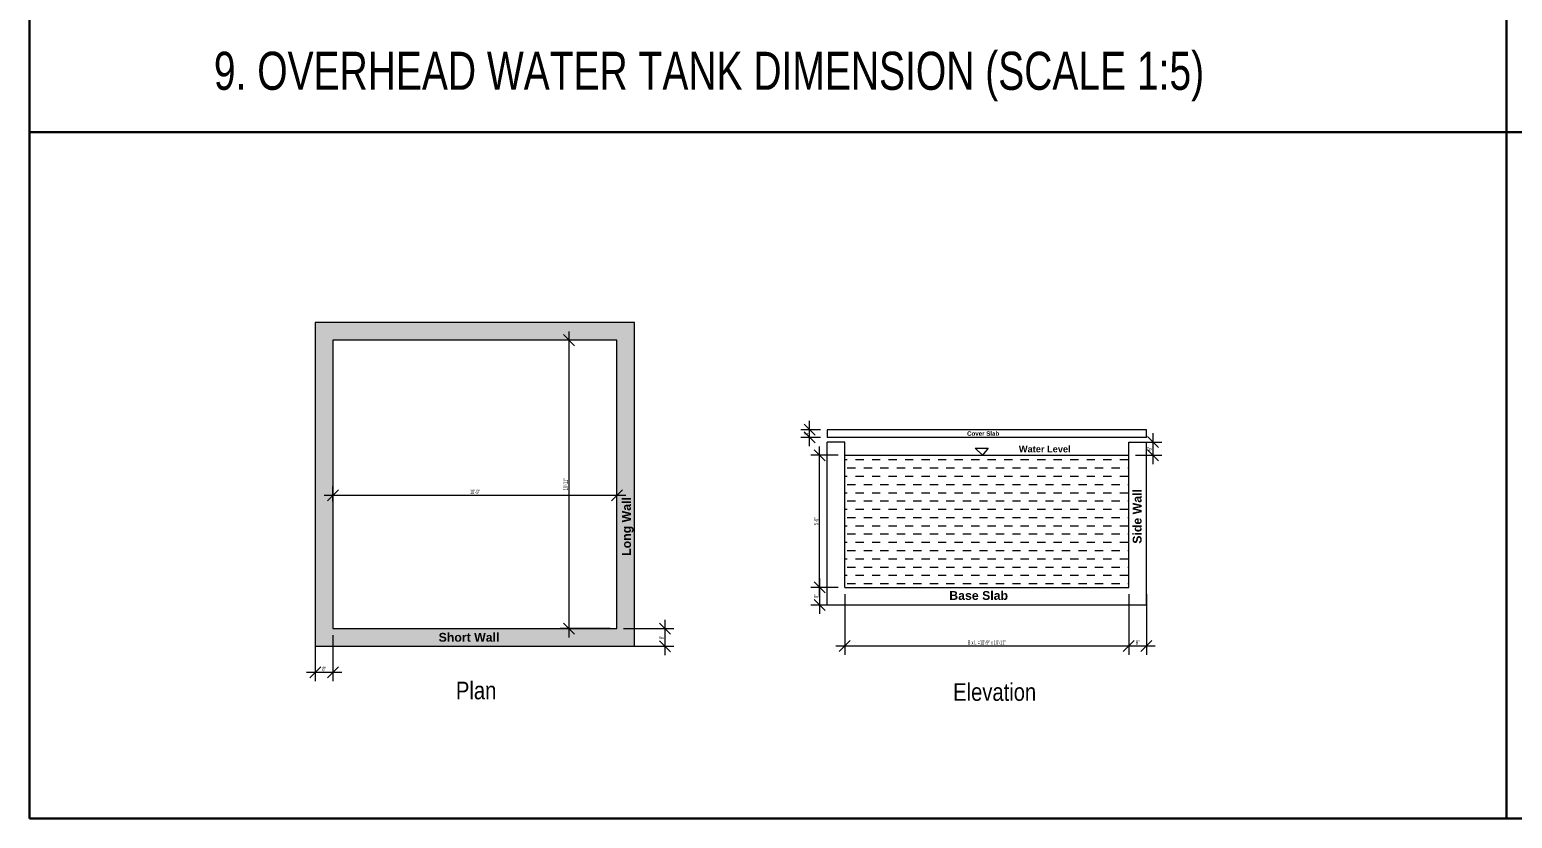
# Model space of a CAD drawing. Header units: inches. Extents: x 283072 to 301462, y 26630 to 62925.
# Drawn here: x 290408 to 293775, y 26630 to 28420 of the extents above; entities that cross this region are included whole.
import ezdxf
from ezdxf.enums import TextEntityAlignment as Align

# ---------------------------------------------------------------- set-up
doc = ezdxf.new("R2010")
doc.units = ezdxf.units.IN
doc.header["$MEASUREMENT"] = 0
doc.header["$PDMODE"] = 2
doc.layers.get('0').update_dxf_attribs({"lineweight": 5})
for name, color, linetype, lineweight in [('Dimension.', 7, 'Continuous', 5), ('Text', 7, 'Continuous', 18), ('Text Room name', 4, 'Continuous', 13), ('Text-Line', 7, 'Continuous', 18), ('Water Tank', 11, 'Continuous', 5)]:
    doc.layers.add(name, color=color, linetype=linetype, lineweight=lineweight)
doc.styles.add('GENERATED_STYLE_2', font='arialbd.ttf')
doc.styles.add('ltcnbt', font='swisscl.ttf', dxfattribs={"width": 0.7, "height": 10})
doc.styles.add('S_Swis721 LtCn BT', font='swisscl.ttf')
doc.styles.get("Standard").update_dxf_attribs({"font": 'ARIALN.TTF'})
doc.dimstyles.new('Copy of SCALE-50', dxfattribs={"dimscale": 5, "dimtxt": 10, "dimasz": 5, "dimexe": 4, "dimexo": 3, "dimgap": 0.5, "dimtad": 1, "dimdec": 0, "dimlfac": 0.2, "dimzin": 3, "dimdsep": 46, "dimlunit": 4, "dimtxsty": 'ltcnbt', "dimblk": 'OBLIQUE', "dimcen": 0.09375, "dimdle": 4, "dimclrd": 252, "dimclre": 252, "dimclrt": 7, "dimadec": 0, "dimazin": 0, "dimtfac": 1, "dimtdec": 0, "dimtofl": 0, "dimtmove": 1, "dimatfit": 3, "dimfxl": 3, "dimtolj": 1, "dimtzin": 0, "dimlwd": 15, "dimlwe": 15, "dimarcsym": 0})

# ---------------------------------------------------------------- blocks, each defined once
blk = doc.blocks.new('_Oblique')
at = {"color": 0, "linetype": 'ByBlock', "lineweight": -2}
blk.add_line((-0.5, -0.5), (0.5, 0.5), dxfattribs=at)
blk = doc.blocks.new('*D468')
at = {"layer": 'Defpoints', "color": 0, "linetype": 'ByBlock', "lineweight": 30, "ltscale": 200, "transparency": 16777216}
for p in [(291056.5, 27060.4), (291096.5, 27060.4), (291056.5, 26961)]:
    blk.add_point(p, dxfattribs=at)
at = {"layer": 'Dimension.', "color": 252, "lineweight": 15, "ltscale": 200, "transparency": 16777216}
for p, q in [((291056.5, 27045.4), (291056.5, 26941)), ((291096.5, 27045.4), (291096.5, 26941)), ((291116.5, 26961), (291036.5, 26961))]:
    blk.add_line(p, q, dxfattribs=at)
at = {"layer": 'Dimension.', "color": 252, "linetype": 'ByBlock', "lineweight": 15, "ltscale": 200, "transparency": 16777216, "xscale": 25, "yscale": 25, "zscale": 25, "rotation": 180}
blk.add_blockref('_Oblique', (291056.5, 26961), dxfattribs=at)
at = {"layer": 'Dimension.', "color": 252, "linetype": 'ByBlock', "lineweight": 15, "ltscale": 200, "transparency": 16777216, "xscale": 25, "yscale": 25, "zscale": 25}
blk.add_blockref('_Oblique', (291096.5, 26961), dxfattribs=at)
at = {"layer": 'Dimension.', "color": 7, "linetype": 'ByBlock', "lineweight": 15, "ltscale": 200, "transparency": 16777216, "insert": (291076.5, 26968.6), "char_height": 10, "attachment_point": 5, "style": 'ltcnbt'}
blk.add_mtext('\\A1;8"', dxfattribs=at)
blk = doc.blocks.new('*D469')
at = {"layer": 'Defpoints', "color": 0, "linetype": 'ByBlock', "lineweight": 30, "ltscale": 200, "transparency": 16777216}
for p in [(291741.5, 27363.3), (291096.5, 27333.8), (291741.5, 27333.8)]:
    blk.add_point(p, dxfattribs=at)
at = {"layer": 'Dimension.', "color": 252, "lineweight": 15, "ltscale": 200, "transparency": 16777216}
for p, q in [((291096.5, 27348.8), (291096.5, 27383.3)), ((291741.5, 27348.8), (291741.5, 27383.3)), ((291076.5, 27363.3), (291761.5, 27363.3))]:
    blk.add_line(p, q, dxfattribs=at)
at = {"layer": 'Dimension.', "color": 252, "linetype": 'ByBlock', "lineweight": 15, "ltscale": 200, "transparency": 16777216, "xscale": 25, "yscale": 25, "zscale": 25, "rotation": 180}
blk.add_blockref('_Oblique', (291096.5, 27363.3), dxfattribs=at)
at = {"layer": 'Dimension.', "color": 252, "linetype": 'ByBlock', "lineweight": 15, "ltscale": 200, "transparency": 16777216, "xscale": 25, "yscale": 25, "zscale": 25}
blk.add_blockref('_Oblique', (291741.5, 27363.3), dxfattribs=at)
at = {"layer": 'Dimension.', "color": 7, "linetype": 'ByBlock', "lineweight": 15, "ltscale": 200, "transparency": 16777216, "insert": (291419, 27370.9), "char_height": 10, "attachment_point": 5, "style": 'ltcnbt'}
blk.add_mtext('\\A1;10\'-9"', dxfattribs=at)
blk = doc.blocks.new('*D470')
at = {"layer": 'Defpoints', "color": 0, "linetype": 'ByBlock', "lineweight": 30, "ltscale": 200, "transparency": 16777216}
for p in [(291741.5, 27715.4), (291632.4, 27060.4), (291741.5, 27060.4)]:
    blk.add_point(p, dxfattribs=at)
at = {"layer": 'Dimension.', "color": 252, "lineweight": 15, "ltscale": 200, "transparency": 16777216}
for p, q in [((291726.5, 27715.4), (291612.4, 27715.4)), ((291632.4, 27735.4), (291632.4, 27040.4)), ((291726.5, 27060.4), (291612.4, 27060.4))]:
    blk.add_line(p, q, dxfattribs=at)
at = {"layer": 'Dimension.', "color": 252, "linetype": 'ByBlock', "lineweight": 15, "ltscale": 200, "transparency": 16777216, "xscale": 25, "yscale": 25, "zscale": 25}
for p, rotation in [((291632.4, 27715.4), 90), ((291632.4, 27060.4), 270)]:
    blk.add_blockref('_Oblique', p, dxfattribs=dict(at, rotation=rotation))
at = {"layer": 'Dimension.', "color": 7, "linetype": 'ByBlock', "lineweight": 15, "ltscale": 200, "transparency": 16777216, "insert": (291624.7, 27387.9), "char_height": 10, "attachment_point": 5, "rotation": 90, "style": 'ltcnbt'}
blk.add_mtext('\\A1;10\'-11"', dxfattribs=at)
blk = doc.blocks.new('*D471')
at = {"layer": 'Defpoints', "color": 0, "linetype": 'ByBlock', "lineweight": 30, "ltscale": 200, "transparency": 16777216}
for p in [(292179.1, 27512), (292219, 27512), (292219, 27494.5)]:
    blk.add_point(p, dxfattribs=at)
at = {"layer": 'Dimension.', "color": 252, "lineweight": 15, "ltscale": 200, "transparency": 16777216}
for p, q in [((292204, 27512), (292159.1, 27512)), ((292179.1, 27474.5), (292179.1, 27532)), ((292204, 27494.5), (292159.1, 27494.5))]:
    blk.add_line(p, q, dxfattribs=at)
at = {"layer": 'Dimension.', "color": 252, "linetype": 'ByBlock', "lineweight": 15, "ltscale": 200, "transparency": 16777216, "xscale": 25, "yscale": 25, "zscale": 25}
for p, rotation in [((292179.1, 27512), 90), ((292179.1, 27494.5), 270)]:
    blk.add_blockref('_Oblique', p, dxfattribs=dict(at, rotation=rotation))
at = {"layer": 'Dimension.', "color": 7, "linetype": 'ByBlock', "lineweight": 15, "ltscale": 200, "transparency": 16777216, "insert": (292171.6, 27503.3), "char_height": 10, "attachment_point": 5, "rotation": 90, "style": 'ltcnbt'}
blk.add_mtext('\\A1;4"', dxfattribs=at)
blk = doc.blocks.new('*D472')
at = {"layer": 'Defpoints', "color": 0, "linetype": 'ByBlock', "lineweight": 30, "ltscale": 200, "transparency": 16777216}
for p in [(292259, 27154), (292201.6, 27114), (292259, 27114)]:
    blk.add_point(p, dxfattribs=at)
at = {"layer": 'Dimension.', "color": 252, "lineweight": 15, "ltscale": 200, "transparency": 16777216}
for p, q in [((292201.6, 27174), (292201.6, 27094)), ((292244, 27154), (292181.6, 27154)), ((292244, 27114), (292181.6, 27114))]:
    blk.add_line(p, q, dxfattribs=at)
at = {"layer": 'Dimension.', "color": 252, "linetype": 'ByBlock', "lineweight": 15, "ltscale": 200, "transparency": 16777216, "xscale": 25, "yscale": 25, "zscale": 25}
for p, rotation in [((292201.6, 27154), 90), ((292201.6, 27114), 270)]:
    blk.add_blockref('_Oblique', p, dxfattribs=dict(at, rotation=rotation))
at = {"layer": 'Dimension.', "color": 7, "linetype": 'ByBlock', "lineweight": 15, "ltscale": 200, "transparency": 16777216, "insert": (292194, 27134), "char_height": 10, "attachment_point": 5, "rotation": 90, "style": 'ltcnbt'}
blk.add_mtext('\\A1;8"', dxfattribs=at)
blk = doc.blocks.new('*D473')
at = {"layer": 'Defpoints', "color": 0, "linetype": 'ByBlock', "lineweight": 30, "ltscale": 200, "transparency": 16777216}
for p in [(292201.6, 27454), (292259, 27454), (292259, 27154)]:
    blk.add_point(p, dxfattribs=at)
at = {"layer": 'Dimension.', "color": 252, "lineweight": 15, "ltscale": 200, "transparency": 16777216}
for p, q in [((292244, 27454), (292181.6, 27454)), ((292201.6, 27134), (292201.6, 27474)), ((292244, 27154), (292181.6, 27154))]:
    blk.add_line(p, q, dxfattribs=at)
at = {"layer": 'Dimension.', "color": 252, "linetype": 'ByBlock', "lineweight": 15, "ltscale": 200, "transparency": 16777216, "xscale": 25, "yscale": 25, "zscale": 25}
for p, rotation in [((292201.6, 27454), 90), ((292201.6, 27154), 270)]:
    blk.add_blockref('_Oblique', p, dxfattribs=dict(at, rotation=rotation))
at = {"layer": 'Dimension.', "color": 7, "linetype": 'ByBlock', "lineweight": 15, "ltscale": 200, "transparency": 16777216, "insert": (292194, 27304), "char_height": 10, "attachment_point": 5, "rotation": 90, "style": 'ltcnbt'}
blk.add_mtext('\\A1;5\'-0"', dxfattribs=at)
blk = doc.blocks.new('*D474')
at = {"layer": 'Defpoints', "color": 0, "linetype": 'ByBlock', "lineweight": 30, "ltscale": 200, "transparency": 16777216}
for p in [(292259, 27154), (292904, 27154), (292904, 27021.2)]:
    blk.add_point(p, dxfattribs=at)
at = {"layer": 'Dimension.', "color": 252, "lineweight": 15, "ltscale": 200, "transparency": 16777216}
for p, q in [((292259, 27139), (292259, 27001.2)), ((292904, 27139), (292904, 27001.2)), ((292239, 27021.2), (292924, 27021.2))]:
    blk.add_line(p, q, dxfattribs=at)
at = {"layer": 'Dimension.', "color": 252, "linetype": 'ByBlock', "lineweight": 15, "ltscale": 200, "transparency": 16777216, "xscale": 25, "yscale": 25, "zscale": 25, "rotation": 180}
blk.add_blockref('_Oblique', (292259, 27021.2), dxfattribs=at)
at = {"layer": 'Dimension.', "color": 252, "linetype": 'ByBlock', "lineweight": 15, "ltscale": 200, "transparency": 16777216, "xscale": 25, "yscale": 25, "zscale": 25}
blk.add_blockref('_Oblique', (292904, 27021.2), dxfattribs=at)
at = {"layer": 'Dimension.', "color": 7, "linetype": 'ByBlock', "lineweight": 15, "ltscale": 200, "transparency": 16777216, "insert": (292581.5, 27028.8), "char_height": 10, "attachment_point": 5, "style": 'ltcnbt'}
blk.add_mtext('\\A1;B x L =10\'-9" x 10\'-11"', dxfattribs=at)
blk = doc.blocks.new('*D475')
at = {"layer": 'Defpoints', "color": 0, "linetype": 'ByBlock', "lineweight": 30, "ltscale": 200, "transparency": 16777216}
for p in [(292904, 27154), (292944, 27154), (292944, 27021.2)]:
    blk.add_point(p, dxfattribs=at)
at = {"layer": 'Water Tank', "color": 252, "lineweight": 15, "ltscale": 200, "transparency": 16777216}
for p, q in [((292904, 27139), (292904, 27001.2)), ((292944, 27139), (292944, 27001.2)), ((292884, 27021.2), (292964, 27021.2))]:
    blk.add_line(p, q, dxfattribs=at)
at = {"layer": 'Water Tank', "color": 252, "linetype": 'ByBlock', "lineweight": 15, "ltscale": 200, "transparency": 16777216, "xscale": 25, "yscale": 25, "zscale": 25, "rotation": 180}
blk.add_blockref('_Oblique', (292904, 27021.2), dxfattribs=at)
at = {"layer": 'Water Tank', "color": 252, "linetype": 'ByBlock', "lineweight": 15, "ltscale": 200, "transparency": 16777216, "xscale": 25, "yscale": 25, "zscale": 25}
blk.add_blockref('_Oblique', (292944, 27021.2), dxfattribs=at)
at = {"layer": 'Water Tank', "color": 7, "linetype": 'ByBlock', "lineweight": 15, "ltscale": 200, "transparency": 16777216, "insert": (292924, 27028.8), "char_height": 10, "attachment_point": 5, "style": 'ltcnbt'}
blk.add_mtext('\\A1;8"', dxfattribs=at)
blk = doc.blocks.new('*D476')
at = {"layer": 'Defpoints', "color": 0, "linetype": 'ByBlock', "lineweight": 30, "ltscale": 200, "transparency": 16777216}
for p in [(291741.5, 27060.4), (291741.5, 27020.4), (291850.4, 27020.4)]:
    blk.add_point(p, dxfattribs=at)
at = {"layer": 'Dimension.', "color": 252, "lineweight": 15, "ltscale": 200, "transparency": 16777216}
for p, q in [((291850.4, 27080.4), (291850.4, 27000.4)), ((291756.5, 27060.4), (291870.4, 27060.4)), ((291756.5, 27020.4), (291870.4, 27020.4))]:
    blk.add_line(p, q, dxfattribs=at)
at = {"layer": 'Dimension.', "color": 252, "linetype": 'ByBlock', "lineweight": 15, "ltscale": 200, "transparency": 16777216, "xscale": 25, "yscale": 25, "zscale": 25}
for p, rotation in [((291850.4, 27060.4), 90), ((291850.4, 27020.4), 270)]:
    blk.add_blockref('_Oblique', p, dxfattribs=dict(at, rotation=rotation))
at = {"layer": 'Dimension.', "color": 7, "linetype": 'ByBlock', "lineweight": 15, "ltscale": 200, "transparency": 16777216, "insert": (291842.7, 27040.4), "char_height": 10, "attachment_point": 5, "rotation": 90, "style": 'ltcnbt'}
blk.add_mtext('\\A1;8"', dxfattribs=at)
blk = doc.blocks.new('*D477')
at = {"layer": 'Defpoints', "color": 0, "linetype": 'ByBlock', "lineweight": 30, "ltscale": 200, "transparency": 16777216}
for p in [(292904, 27484), (292904, 27454), (292958.9, 27454)]:
    blk.add_point(p, dxfattribs=at)
at = {"layer": 'Dimension.', "color": 252, "lineweight": 15, "ltscale": 200, "transparency": 16777216}
for p, q in [((292919, 27484), (292978.9, 27484)), ((292958.9, 27504), (292958.9, 27434)), ((292919, 27454), (292978.9, 27454))]:
    blk.add_line(p, q, dxfattribs=at)
at = {"layer": 'Dimension.', "color": 252, "linetype": 'ByBlock', "lineweight": 15, "ltscale": 200, "transparency": 16777216, "xscale": 25, "yscale": 25, "zscale": 25}
for p, rotation in [((292958.9, 27484), 90), ((292958.9, 27454), 270)]:
    blk.add_blockref('_Oblique', p, dxfattribs=dict(at, rotation=rotation))
at = {"layer": 'Dimension.', "color": 7, "linetype": 'ByBlock', "lineweight": 15, "ltscale": 200, "transparency": 16777216, "insert": (292951.2, 27469), "char_height": 10, "attachment_point": 5, "rotation": 90, "style": 'ltcnbt'}
blk.add_mtext('\\A1;6"', dxfattribs=at)

msp = doc.modelspace()

# ---------------------------------------------------------------- hatches: boundary and pattern name
at = {"layer": 'Water Tank', "linetype": 'ByBlock', "lineweight": 15, "ltscale": 200}
h = msp.add_hatch(dxfattribs=at)
h.set_pattern_fill('AR-CONC', color=256, scale=5)
h.set_pattern_definition([(50, (-1111866.726, -209100.457), (35.8630091, -3.13760675), [3.75, -41.25]), (355, (-1111866.726, -209100.457), (-6.9375667, 37.6096067), [3, -33]), (100.4514445, (-1111863.737, -209100.72), (28.9254423, 34.47199955), [3.1870096, -35.0571056]), (46.1842, (-1111866.726, -209090.457), (53.3620665, -8.275964), [5.625, -61.875]), (96.6356355, (-1111862.28, -209091.147), (46.7330973, 48.70593), [4.780517, -52.585688]), (351.184164, (-1111866.726, -209090.457), (46.7330973, 48.70593), [4.5, -49.5]), (21, (-1111861.726, -209092.957), (29.8453526, -20.13094453), [3.75, -41.25]), (326, (-1111861.726, -209092.957), (12.1657666, 36.2575023), [3, -33]), (71.4514447, (-1111859.24, -209094.635), (42.0111188, 16.1265576), [3.1870095, -35.0571056]), (37.5, (-1111866.726, -209100.457), (0.60799277, 16.64469269), [0, -32.6, 0, -33.5, 0, -33.125]), (7.5, (-1111866.726, -209100.457), (13.15347687, 19.7205856), [0, -19.1, 0, -31.85, 0, -12.625]), (327.5, (-1111877.876, -209100.457), (26.69112181, -1.12774359), [0, -12.5, 0, -39, 0, -51.75]), (317.5, (-1111882.876, -209100.457), (29.15930847, 5.0052491), [0, -16.25, 0, -25.9, 0, -36.75])])
h.paths.add_polyline_path([(291096.5, 27060.44171), (291741.5, 27060.44171), (291741.5, 27715.44171), (291096.5, 27715.44171)], flags=16)
h.paths.add_polyline_path([(291056.5, 27020.44171), (291781.5, 27020.44171), (291781.5, 27755.44171), (291056.5, 27755.44171)])
h = msp.add_hatch(dxfattribs=at)
h.set_pattern_fill('DASH', color=256, scale=150)
h.set_pattern_definition([(0, (-1111866.726, -209180.957), (18.75, 18.75), [18.75, -18.75])])
h.paths.add_polyline_path([(292904.01785, 27454.04157), (292259.01785, 27454.04157), (292259.01785, 27154.04155), (292904.01785, 27154.04155)])

# ---------------------------------------------------------------- linework, layer by layer
at = {"layer": 'Dimension.', "color": 6, "linetype": 'ByBlock', "lineweight": 30, "ltscale": 200}
for p, q in [((290407.92011, 26629.57655), (290407.92011, 34061.57655)), ((293761.92011, 26629.57655), (293761.92011, 34061.57655)), ((290407.92011, 28187.57655), (297115.92011, 28187.57655)), ((290407.92011, 26629.57655), (297115.92011, 26629.57655))]:
    msp.add_line(p, q, dxfattribs=at)
at = {"layer": 'Text-Line'}
msp.add_lwpolyline([(292571.89509, 27454.04157), (292555.40145, 27470.20926), (292584.85442, 27470.20926), (292571.89509, 27454.04157)], dxfattribs=at)
at = {"layer": 'Water Tank', "linetype": 'ByBlock', "lineweight": 15, "ltscale": 200}
for p, q in [((292219.01785, 27512.03182), (292219.01785, 27494.53182)), ((292944.01785, 27512.03182), (292219.01785, 27512.03182)), ((292944.01785, 27494.53182), (292944.01785, 27512.03182)), ((292944.01785, 27494.53182), (292219.01785, 27494.53182)), ((292219.01785, 27114.04155), (292219.01785, 27484.04155)), ((292259.01785, 27484.04155), (292219.01785, 27484.04155)), ((292259.01785, 27154.04155), (292259.01785, 27484.04157)), ((292904.01785, 27154.04155), (292904.01785, 27484.04157)), ((292904.01785, 27484.04155), (292944.01785, 27484.04155)), ((292944.01785, 27114.04155), (292944.01785, 27484.04155)), ((292259.01785, 27454.04157), (292904.01785, 27454.04157)), ((292259.01785, 27154.04155), (292904.01785, 27154.04155)), ((292219.01785, 27114.04155), (292944.01785, 27114.04155))]:
    msp.add_line(p, q, dxfattribs=at)
for points in [[(291056.5, 27020.44171), (291781.5, 27020.44171), (291781.5, 27755.44171), (291056.5, 27755.44171)], [(291096.5, 27060.44171), (291741.5, 27060.44171), (291741.5, 27715.44171), (291096.5, 27715.44171)]]:
    msp.add_lwpolyline(points, close=True, dxfattribs=at)

# ---------------------------------------------------------------- texts
at = {"layer": 'Text', "width": 995.4621225, "attachment_point": 1, "style": 'GENERATED_STYLE_2'}
for s, insert, char_height in [('Cover Slab', (292536.70611, 27508.28782), 10), ('Water Level', (292654.30562, 27475.65075), 15), ('Base Slab', (292496.23263, 27145.59388), 20), ('Short Wall', (291336.60774, 27050.70301), 20)]:
    msp.add_mtext(s, dxfattribs=dict(at, insert=insert, char_height=char_height))
at = {"layer": 'Text', "char_height": 20, "width": 995.4621225, "attachment_point": 1, "rotation": 90, "style": 'GENERATED_STYLE_2'}
for s, insert in [('Side Wall', (292912.94236, 27253.10537)), ('Long Wall', (291753.31747, 27225.58469))]:
    msp.add_mtext(s, dxfattribs=dict(at, insert=insert))
at = {"layer": 'Text', "char_height": 50, "width": 7758.8136188, "attachment_point": 7}
for s, insert in [('{\\H0.8x;Plan}', (291376.00744, 26899.35153)), ('{\\H0.8x;Elevation}', (292505.0993, 26895.87252))]:
    msp.add_mtext(s, dxfattribs=dict(at, insert=insert))
at = {"layer": 'Text Room name', "lineweight": 30, "ltscale": 0.0025, "style": 'S_Swis721 LtCn BT'}
msp.add_text('9. OVERHEAD WATER TANK DIMENSION (SCALE 1:5)', height=86.4, dxfattribs=at).set_placement((291950.63767, 28327.07655), align=Align.MIDDLE_CENTER)

# ---------------------------------------------------------------- dimensions: what is measured, and where the dimension line sits
at = {"layer": 'Dimension.', "linetype": 'ByBlock', "lineweight": 15, "ltscale": 200}
for base, p1, p2, picture, middle in [((291632.36637, 27060.44171), (291741.5, 27715.44171), (291741.5, 27060.44171), '*D470', (291624.74513, 27387.94171)), ((292179.1330262285, 27512.0318151361), (292219.0178483622, 27494.5318151361), (292219.0178483622, 27512.0318151361), '*D471', (292171.6330262285, 27503.281815136)), ((292958.85112, 27454.04157), (292904.01785, 27484.04155), (292904.01785, 27454.04157), '*D477', (292951.22989, 27469.04156)), ((292201.57544, 27454.04155), (292259.01785, 27154.04155), (292259.01785, 27454.04155), '*D473', (292193.95421, 27304.04155)), ((292201.57544, 27114.04155), (292259.01785, 27154.04155), (292259.01785, 27114.04155), '*D472', (292193.95421, 27134.04155)), ((291850.3709, 27020.44171), (291741.5, 27060.44171), (291741.5, 27020.44171), '*D476', (291842.74967, 27040.44171))]:
    dim = msp.add_linear_dim(base=base, p1=p1, p2=p2, angle=90, dimstyle='Copy of SCALE-50', dxfattribs=at)
    dim.commit()
    dim.dimension.update_dxf_attribs({"geometry": picture, "text_midpoint": middle})
for base, p1, p2, picture, middle in [((291741.5, 27363.26053), (291096.5, 27333.752), (291741.5, 27333.752), '*D469', (291419, 27370.88176)), ((291056.5, 26960.95448), (291096.5, 27060.44171), (291056.5, 27060.44171), '*D468', (291076.5, 26968.57571))]:
    dim = msp.add_linear_dim(base=base, p1=p1, p2=p2, dimstyle='Copy of SCALE-50', dxfattribs=at)
    dim.commit()
    dim.dimension.update_dxf_attribs({"geometry": picture, "text_midpoint": middle})
dim = msp.add_linear_dim(base=(292904.01785, 27021.22449), p1=(292259.01785, 27154.04155), p2=(292904.01785, 27154.04155), text='B x L =<> x 10\'-11"', dimstyle='Copy of SCALE-50', dxfattribs=at)
dim.commit()
dim.dimension.update_dxf_attribs({"geometry": '*D474', "text_midpoint": (292581.51785, 27028.84572)})
at = {"layer": 'Water Tank', "linetype": 'ByBlock', "lineweight": 15, "ltscale": 200}
dim = msp.add_linear_dim(base=(292944.01785, 27021.22449), p1=(292904.01785, 27154.04155), p2=(292944.01785, 27154.04155), dimstyle='Copy of SCALE-50', dxfattribs=at)
dim.commit()
dim.dimension.update_dxf_attribs({"geometry": '*D475', "text_midpoint": (292924.01785, 27028.84572)})

doc.saveas('drawing.dxf')
